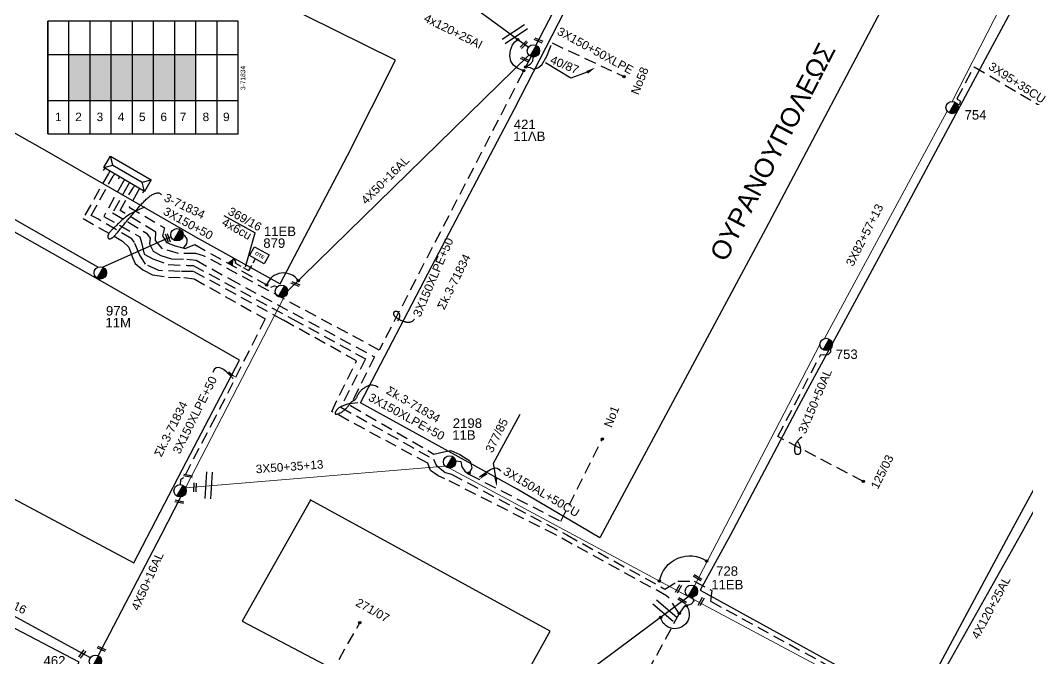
# Model space of a CAD drawing. Header units: millimetres. Extents: x 800 to 1929, y 264 to 786.
# Drawn here: x 1653.4 to 1760.6, y 640.8 to 708.7 of the extents above; entities that cross this region are included whole.
import ezdxf
from ezdxf.enums import TextEntityAlignment as Align

# ---------------------------------------------------------------- set-up
doc = ezdxf.new("R2010")
doc.units = ezdxf.units.MM
doc.linetypes.add('DASHED', pattern=[19.05, 12.7, -6.35])
for name, color, linetype in [('Pillar OTE', 7, 'Continuous'), ('Ασφαλειοκιβώτια Χ.Τ 9 αναχωρήσεων', 7, 'Continuous'), ('Γέφυρες Εναέριου Δικτύου', 7, 'Continuous'), ('Γυμνά εναέρια ΧΤ και ΦΟΠ (2Φ)   3x50+35+16CU', 7, 'Continuous'), ('Γυμνά εναέρια ΧΤ και ΦΟΠ (3Φ)   4x50+16AL', 7, 'Continuous'), ('Επιγραφές - Σχήματα', 7, 'Continuous'), ('Καλώδια ΧΤ   3x150+50AL', 7, 'DASHED'), ('Καλώδια ΧΤ   3x150+50AL XLPE', 7, 'DASHED'), ('Καλώδια ΧΤ   3x150AL+50CU', 7, 'DASHED'), ('Καλώδια ΧΤ   3x150AL+50XLPE', 7, 'DASHED'), ('Καλώδια ΧΤ   3x95+35 CU', 7, 'DASHED'), ('Μηχανική τομή', 7, 'Continuous'), ('Στύλος ΦΜ', 7, 'Continuous'), ('Στύλος ΦΜ @ 1', 7, 'Continuous'), ('Συνδέσεις', 7, 'Continuous'), ('Συνεστραμμένα ΧΤ   4x120+25 AL', 7, 'SYN_LINE'), ('Τομή', 7, 'Continuous'), ('Υποσταθμός πόλεως', 7, 'Continuous'), ('Υπόβαθρο ΔΕΗ', 7, 'Continuous'), ('Υπόγεια καλώδια Δικτύου ΧΤ και Παρ. ΧΤ - 3X150+70 AL', 7, 'DASHED'), ('Υπόγεια καλώδια Παροχών ΧΤ   4x6', 7, 'DASHED')]:
    doc.layers.add(name, color=color, linetype=linetype)
doc.layers.add('Άγνωστα', color=7, linetype='Continuous', lineweight=5)
doc.styles.add('arial', font='arial.ttf')
doc.styles.get("Standard").update_dxf_attribs({"font": 'arial.ttf'})
doc.linetypes.add('SYN_LINE', pattern='A,0.5,-0.0001,["/\\/\\/\\/",Standard,S=0.1,R=0,X=0,Y=-0.05],-0.25', length=0.7501)
doc.dimstyles.new('ISO-25', dxfattribs={"dimtxt": 2.5, "dimasz": 1, "dimexe": 1.25, "dimexo": 0.625, "dimtad": 1, "dimtxsty": 'Standard', "dimcen": 2.5, "dimadec": 0, "dimazin": 0, "dimtfac": 1, "dimtmove": 0, "dimatfit": 3, "dimfxl": 1.25, "dimarcsym": 0})

# ---------------------------------------------------------------- blocks, each defined once
blk = doc.blocks.new('*U37')
at = {"layer": 'Συνδέσεις', "linetype": 'SYN_LINE', "ltscale": 40}
blk.add_hatch(color=256, dxfattribs=at).paths.add_polyline_path([(0.5, -0.01, 1), (-0.5, -0.01, 1)])
at = {"layer": 'Συνδέσεις'}
blk.add_circle((0, -0.01), 0.5, dxfattribs=at)
blk = doc.blocks.new('ΥΠΑΡΧΩΝ ΤΣΙΜΕΝΤΕΝΙΟΣ ΣΤΥΛΟΣ')
at = {"layer": 'Στύλος ΦΜ'}
blk.add_hatch(color=256, dxfattribs=at).paths.add_polyline_path([(-1.29, -2.28, 0.574793), (2.62, 0, 0.268822), (1.3, 2.27)])
blk.add_line((-1.29, -2.28), (1.3, 2.27), dxfattribs=at)
blk.add_circle((0, 0), 2.62, dxfattribs=at)
at = {"layer": 'Στύλος ΦΜ', "flags": 4}
for tag, p in [('ΑΡΙΘΜΟΣ', (-4.68, 8.05)), ('ΤΥΠΟΣ', (-4.91, 3.03))]:
    blk.add_attdef(tag, p, '', height=4, dxfattribs=at)
blk = doc.blocks.new('ΤΟΜΗ')
at = {"layer": 'Τομή', "ltscale": 40}
for p, q in [((-5.68, 0), (5.68, 0)), ((5.68, -2.33), (-5.68, -2.33))]:
    blk.add_line(p, q, dxfattribs=at)
blk = doc.blocks.new('ΜΗΧΑΝΙΚΗ ΤΟΜΗ')
at = {"layer": 'Μηχανική τομή', "ltscale": 40}
for p, q in [((-1.89, 0.78), (1.89, 0.78)), ((1.89, 0), (-1.89, 0))]:
    blk.add_line(p, q, dxfattribs=at)
blk = doc.blocks.new('ΑΣΦΑΛΕΙΟΚΙΒΩΤΙΟ ΥΠΟΣΤΑΘΜΟΥ 9 ΑΝΑΧΩΡΗΣΕΩΝ')
at = {"layer": 'Ασφαλειοκιβώτια Χ.Τ 9 αναχωρήσεων', "ltscale": 40}
for p, q in [((-23.8, 40.36), (24.02, 40.36)), ((-9.72, 40.36), (-9.72, -40.64)), ((9.94, 40.36), (9.94, -40.64)), ((-23.8, 31.36), (24.02, 31.36)), ((-23.8, 22.36), (24.02, 22.36)), ((-23.8, 13.36), (24.02, 13.36)), ((-23.8, 4.36), (24.02, 4.36)), ((-23.8, -4.64), (24.02, -4.64)), ((-23.8, -13.64), (24.02, -13.64)), ((-23.8, -22.64), (24.02, -22.64)), ((-23.8, -31.64), (24.02, -31.64))]:
    blk.add_line(p, q, dxfattribs=at)
at = {"layer": 'Ασφαλειοκιβώτια Χ.Τ 9 αναχωρήσεων'}
blk.add_lwpolyline([(-23.8, -40.64), (24.02, -40.64), (24.02, 40.36), (-23.8, 40.36)], close=True, dxfattribs=at)
for s, p in [('1', (-18.45, 37.24)), ('2', (-18.45, 28.67)), ('3', (-18.45, 19.6)), ('4', (-18.45, 10.58)), ('5', (-18.45, 1.57)), ('6', (-18.45, -7.57)), ('7', (-18.45, -15.81)), ('8', (-18.45, -25.5)), ('9', (-18.45, -34.19))]:
    blk.add_text(s, height=3.6, rotation=270, dxfattribs=at).set_placement(p)
at = {"layer": 'Ασφαλειοκιβώτια Χ.Τ 9 αναχωρήσεων', "ltscale": 40}
for tag, height, p in [('ΟΝΟΜΑ', 5, (-0.16, 44.31)), ('ΚΕΙΜΕΝΟ 1', 2, (17.06, 35.59)), ('ΚΕΙΜΕΝΟ 2', 2, (17.06, 26.88)), ('ΚΕΙΜΕΝΟ 3', 2, (17.06, 17.69)), ('ΚΕΙΜΕΝΟ 4', 2, (17.06, 8.71)), ('ΚΕΙΜΕΝΟ 5', 2, (17.06, -0.13)), ('ΚΕΙΜΕΝΟ 6', 2, (17.06, -9.05)), ('ΚΕΙΜΕΝΟ 7', 2, (17.06, -18.13)), ('ΚΕΙΜΕΝΟ 8', 2, (17.06, -26.85)), ('ΚΕΙΜΕΝΟ 9', 2, (17.06, -35.99)), ('ΣΧ', 2, (-0.1, -42.64))]:
    blk.add_attdef(tag, text='', height=height, dxfattribs=at).set_placement(p, align=Align.MIDDLE_CENTER)
blk = doc.blocks.new('ΥΠΟΣΤΑΘΜΟΣ ΠΟΛΕΩΣ 9 ΑΝΑΧΩΡΗΣΕΩΝ')
at = {"layer": 'Υποσταθμός πόλεως', "ltscale": 40}
for p, q in [((-9.63, -2.82), (-9.63, -4)), ((-7.12, -2.82), (-7.12, -4)), ((-4.84, -2.82), (-4.84, -4)), ((-2.36, -2.82), (-2.36, -4)), ((0.09, -2.82), (0.09, -4)), ((2.55, -2.82), (2.55, -4)), ((5.02, -2.82), (5.02, -4)), ((7.48, -2.82), (7.48, -4)), ((9.61, -2.82), (9.61, -4))]:
    blk.add_line(p, q, dxfattribs=at)
blk.add_lwpolyline([(-10.02, 2.82), (10.02, 2.82), (10.02, -2.82), (-10.02, -2.82)], close=True, dxfattribs=at)
for points in [[(-7.21, 0), (-10.02, 2.82)], [(-10.02, -2.82), (-7.21, 0)], [(-7.21, 0), (7.21, 0)], [(7.21, 0), (10.02, 2.82)], [(10.02, -2.82), (7.21, 0)]]:
    blk.add_lwpolyline(points, dxfattribs=at)
at = {"layer": 'Υποσταθμός πόλεως', "linetype": 'SYN_LINE', "ltscale": 40, "flags": 1}
for tag, p in [('ΜΕΤΑΣΧΗΜΑΤΙΣΜΟΣ', (10.79, 1.71)), ('ΙΣΧΥΣ', (10.77, -1.08)), ('ΑΡΙΘΜΟΣ', (10.89, -3.8))]:
    blk.add_attdef(tag, p, '', height=1.8, dxfattribs=at)
blk = doc.blocks.new('PILLAR ΟΤΕ')
at = {"layer": 'Pillar OTE', "ltscale": 40}
blk.add_lwpolyline([(-3.31, 2.02), (3.39, 2.02), (3.39, -1.99), (-3.31, -1.99)], close=True, dxfattribs=at)
at = {"layer": 'Pillar OTE', "insert": (-1.81, 0.71), "char_height": 1.3575, "width": 109.961, "attachment_point": 1}
blk.add_mtext('{\\fArial|b1|i0|c161|p34;OTE}', dxfattribs=at)

msp = doc.modelspace()

# ---------------------------------------------------------------- hatches: boundary and pattern name
at = {"layer": 'Pillar OTE', "ltscale": 40}
h = msp.add_hatch(color=256, dxfattribs=at)
h.dxf.hatch_style = 1
h.paths.add_polyline_path([(1675.963, 682.619), (1676.012, 683.23), (1675.506, 682.872)])
at = {"layer": 'Ασφαλειοκιβώτια Χ.Τ 9 αναχωρήσεων'}
for color, points in [(133, [(1660.872, 705.055), (1658.622, 705.055), (1658.622, 700.141), (1660.872, 700.141)]), (5, [(1663.122, 705.055), (1660.872, 705.055), (1660.872, 700.141), (1663.122, 700.141)]), (2, [(1665.372, 705.055), (1663.122, 705.055), (1663.122, 700.141), (1665.372, 700.141)]), (27, [(1667.622, 705.055), (1665.372, 705.055), (1665.372, 700.141), (1667.622, 700.141)]), (1, [(1667.622, 700.141), (1669.872, 700.141), (1669.872, 705.055), (1667.622, 705.055)]), (85, [(1672.122, 705.055), (1669.872, 705.055), (1669.872, 700.141), (1672.122, 700.141)])]:
    msp.add_hatch(color=color, dxfattribs=at).paths.add_polyline_path(points)

# ---------------------------------------------------------------- linework, layer by layer
at = {"layer": 'Pillar OTE', "ltscale": 40}
msp.add_lwpolyline([(1675.506, 682.872), (1676.012, 683.23), (1675.963, 682.619), (1675.506, 682.872)], dxfattribs=at)
at = {"layer": 'Άγνωστα', "color": 27}
for points in [[(1771.052, 736.253), (1752.522, 700.056)], [(1751.986, 699.026), (1738.946, 674.844)], [(1725.127, 648.547), (1738.475, 674.216)], [(1671.011, 658.981), (1698.636, 661.269)], [(1699.104, 661.072), (1724.479, 647.41), (1748.484, 634.608)]]:
    msp.add_lwpolyline(points, dxfattribs=at)
at = {"layer": 'Άγνωστα', "color": 2}
msp.add_lwpolyline([(1671.011, 658.981), (1681.521, 679.29)], dxfattribs=at)
at = {"layer": 'Γέφυρες Εναέριου Δικτύου'}
msp.add_lwpolyline([(1706.982, 703.317), (1706.36, 703.544), (1705.897, 703.894), (1705.617, 704.32), (1705.504, 704.882), (1705.565, 705.484), (1705.79, 706.069), (1706.023, 706.4), (1706.346, 706.633)], dxfattribs=at)
at = {"layer": 'Γέφυρες Εναέριου Δικτύου', "ltscale": 0.1}
for points in [[(1721.412, 649.061, -0.5393358), (1726.436, 651.199, 10.0001657)], [(1724.28, 646.439, -1.24179), (1721.538, 645.225, 0.9396366)]]:
    msp.add_lwpolyline(points, format="xyb", dxfattribs=at)
at = {"layer": 'Γυμνά εναέρια ΧΤ και ΦΟΠ (2Φ)   3x50+35+16CU', "color": 2}
msp.add_lwpolyline([(1660.905, 640.91), (1644.37, 649.92), (1630.431, 668.305)], dxfattribs=at)
at = {"layer": 'Γυμνά εναέρια ΧΤ και ΦΟΠ (3Φ)   4x50+16AL', "color": 133}
for points in [[(1708.278, 706.01), (1719.238, 727.156)], [(1681.865, 679.866), (1707.536, 704.959)], [(1641.653, 693.928), (1661.726, 682.438)], [(1662.207, 682.435), (1669.494, 685.676)]]:
    msp.add_lwpolyline(points, dxfattribs=at)
at = {"layer": 'Γυμνά εναέρια ΧΤ και ΦΟΠ (3Φ)   4x50+16AL', "color": 2, "ltscale": 0.1}
msp.add_lwpolyline([(1661.75, 641.11), (1668.432, 653.943), (1670.539, 658.022)], dxfattribs=at)
at = {"layer": 'Γυμνά εναέρια ΧΤ και ΦΟΠ (3Φ)   4x50+16AL', "color": 1, "ltscale": 0.1}
msp.add_lwpolyline([(1684.964, 574.596), (1687.371, 600.831), (1704.952, 632.863), (1724.58, 647.492)], dxfattribs=at)
at = {"layer": 'Επιγραφές - Σχήματα'}
for points in [[(1713.724, 703.149), (1711.972, 702.533), (1709.281, 704.15)], [(1666.678, 688.797), (1666.166, 688.584), (1665.738, 688.39), (1665.386, 688.213), (1665.098, 688.052), (1664.864, 687.905), (1664.673, 687.77), (1664.516, 687.647), (1664.382, 687.533), (1664.263, 687.427), (1664.154, 687.328), (1664.055, 687.236), (1663.965, 687.149), (1663.881, 687.067), (1663.802, 686.989), (1663.727, 686.915), (1663.654, 686.843), (1663.583, 686.773), (1663.512, 686.706), (1663.442, 686.64), (1663.375, 686.575), (1663.31, 686.512), (1663.247, 686.451), (1663.188, 686.39), (1663.131, 686.331), (1663.079, 686.273), (1663.03, 686.216), (1662.986, 686.16), (1662.945, 686.107), (1662.908, 686.055), (1662.875, 686.006), (1662.847, 685.96), (1662.823, 685.917), (1662.802, 685.877), (1662.786, 685.841), (1662.774, 685.807), (1662.764, 685.775), (1662.758, 685.745), (1662.755, 685.716), (1662.754, 685.689), (1662.756, 685.662), (1662.759, 685.636), (1662.764, 685.611), (1662.772, 685.586), (1662.781, 685.563), (1662.793, 685.541), (1662.808, 685.52), (1662.824, 685.502), (1662.844, 685.487), (1662.865, 685.474), (1662.89, 685.463), (1662.917, 685.456), (1662.946, 685.452), (1662.977, 685.452), (1663.01, 685.455), (1663.045, 685.462), (1663.081, 685.473), (1663.12, 685.489), (1663.16, 685.509), (1663.202, 685.534), (1663.246, 685.564), (1663.292, 685.599), (1663.341, 685.639), (1663.392, 685.685), (1663.446, 685.737), (1663.502, 685.794), (1663.561, 685.858), (1663.623, 685.927), (1663.688, 686.001), (1663.755, 686.08), (1663.824, 686.163), (1663.896, 686.251), (1663.97, 686.342), (1664.047, 686.437), (1664.125, 686.535), (1664.205, 686.634), (1664.285, 686.735), (1664.367, 686.837), (1664.448, 686.938), (1664.529, 687.038), (1664.609, 687.137), (1664.688, 687.233), (1664.766, 687.327), (1664.844, 687.42), (1664.922, 687.512), (1665, 687.603), (1665.078, 687.695), (1665.158, 687.787), (1665.24, 687.881), (1665.324, 687.976), (1665.408, 688.072), (1665.494, 688.169), (1665.58, 688.266), (1665.665, 688.363), (1665.749, 688.458), (1665.831, 688.551), (1665.911, 688.642), (1665.988, 688.731), (1666.062, 688.817), (1666.135, 688.901), (1666.207, 688.984), (1666.28, 689.066), (1666.353, 689.147), (1666.428, 689.229), (1666.506, 689.312), (1666.587, 689.395), (1666.67, 689.479), (1666.756, 689.563), (1666.843, 689.645), (1666.931, 689.724), (1667.019, 689.801), (1667.106, 689.874), (1667.193, 689.942), (1667.278, 690.004), (1667.362, 690.06), (1667.445, 690.112), (1667.527, 690.158), (1667.608, 690.199), (1667.689, 690.235), (1667.771, 690.267), (1667.852, 690.294), (1667.934, 690.317), (1668.015, 690.332), (1668.097, 690.338), (1668.177, 690.331), (1668.257, 690.309), (1668.334, 690.269), (1668.41, 690.209), (1668.482, 690.125)], [(1693.582, 676.714), (1693.67, 676.845), (1693.735, 676.96), (1693.779, 677.06), (1693.804, 677.149), (1693.814, 677.227), (1693.812, 677.297), (1693.8, 677.359), (1693.781, 677.416), (1693.757, 677.47), (1693.729, 677.519), (1693.698, 677.564), (1693.664, 677.604), (1693.626, 677.639), (1693.587, 677.668), (1693.545, 677.692), (1693.502, 677.709), (1693.457, 677.719), (1693.412, 677.723), (1693.368, 677.722), (1693.324, 677.715), (1693.284, 677.704), (1693.246, 677.69), (1693.212, 677.673), (1693.184, 677.653), (1693.161, 677.631), (1693.144, 677.607), (1693.131, 677.582), (1693.123, 677.556), (1693.12, 677.53), (1693.119, 677.502), (1693.122, 677.474), (1693.128, 677.446), (1693.136, 677.417), (1693.147, 677.389), (1693.16, 677.36), (1693.177, 677.33), (1693.198, 677.299), (1693.223, 677.268), (1693.253, 677.235), (1693.288, 677.2), (1693.327, 677.164), (1693.372, 677.126), (1693.421, 677.088), (1693.472, 677.049), (1693.527, 677.011), (1693.583, 676.973), (1693.641, 676.937), (1693.699, 676.903), (1693.758, 676.872), (1693.816, 676.842), (1693.873, 676.815), (1693.931, 676.789), (1693.988, 676.765), (1694.044, 676.743), (1694.101, 676.721), (1694.156, 676.701), (1694.211, 676.682), (1694.266, 676.664), (1694.322, 676.647), (1694.379, 676.631), (1694.439, 676.617), (1694.503, 676.604), (1694.57, 676.593), (1694.643, 676.583), (1694.72, 676.576), (1694.803, 676.574), (1694.889, 676.583), (1694.979, 676.605), (1695.071, 676.644), (1695.165, 676.705), (1695.26, 676.792), (1695.355, 676.908)], [(1676.094, 670.589), (1675.719, 670.969), (1675.37, 671.291), (1675.05, 671.54), (1674.758, 671.704), (1674.498, 671.768), (1674.269, 671.718), (1674.075, 671.541), (1673.915, 671.222)], [(1689.337, 667.999), (1689.032, 667.974), (1688.779, 667.948), (1688.569, 667.921), (1688.398, 667.892), (1688.257, 667.863), (1688.14, 667.833), (1688.039, 667.803), (1687.949, 667.772), (1687.863, 667.74), (1687.78, 667.707), (1687.702, 667.675), (1687.627, 667.641), (1687.557, 667.608), (1687.491, 667.574), (1687.43, 667.54), (1687.375, 667.506), (1687.325, 667.472), (1687.281, 667.438), (1687.24, 667.404), (1687.204, 667.37), (1687.171, 667.335), (1687.14, 667.3), (1687.111, 667.264), (1687.084, 667.228), (1687.058, 667.192), (1687.034, 667.155), (1687.01, 667.119), (1686.989, 667.083), (1686.971, 667.049), (1686.954, 667.015), (1686.942, 666.984), (1686.932, 666.954), (1686.926, 666.928), (1686.924, 666.903), (1686.926, 666.881), (1686.93, 666.862), (1686.937, 666.845), (1686.947, 666.83), (1686.96, 666.818), (1686.974, 666.808), (1686.991, 666.801), (1687.009, 666.797), (1687.031, 666.795), (1687.055, 666.795), (1687.083, 666.799), (1687.115, 666.805), (1687.151, 666.814), (1687.192, 666.826), (1687.237, 666.841), (1687.286, 666.859), (1687.34, 666.88), (1687.396, 666.905), (1687.455, 666.933), (1687.515, 666.964), (1687.577, 666.998), (1687.639, 667.036), (1687.701, 667.077), (1687.762, 667.12), (1687.822, 667.166), (1687.88, 667.213), (1687.937, 667.262), (1687.991, 667.31), (1688.042, 667.358), (1688.09, 667.404), (1688.134, 667.449), (1688.175, 667.492), (1688.212, 667.535), (1688.247, 667.575), (1688.279, 667.616), (1688.309, 667.655), (1688.338, 667.695), (1688.365, 667.734), (1688.39, 667.773), (1688.416, 667.813), (1688.441, 667.852), (1688.467, 667.891), (1688.495, 667.93), (1688.524, 667.968), (1688.556, 668.005), (1688.591, 668.041), (1688.63, 668.076), (1688.672, 668.109), (1688.716, 668.141), (1688.761, 668.172), (1688.807, 668.201), (1688.852, 668.229), (1688.895, 668.255), (1688.936, 668.279), (1688.974, 668.302), (1689.01, 668.325), (1689.043, 668.348), (1689.074, 668.374), (1689.104, 668.403), (1689.134, 668.437), (1689.163, 668.478), (1689.192, 668.526), (1689.223, 668.582), (1689.254, 668.646), (1689.287, 668.716), (1689.321, 668.789), (1689.359, 668.866), (1689.399, 668.943), (1689.442, 669.019), (1689.489, 669.094), (1689.54, 669.164), (1689.595, 669.231), (1689.652, 669.295), (1689.713, 669.356), (1689.776, 669.414), (1689.841, 669.469), (1689.907, 669.522), (1689.974, 669.573), (1690.041, 669.622), (1690.11, 669.669), (1690.179, 669.713), (1690.249, 669.755), (1690.32, 669.793), (1690.393, 669.827), (1690.468, 669.858), (1690.545, 669.885), (1690.624, 669.906), (1690.708, 669.92), (1690.801, 669.924), (1690.907, 669.914), (1691.027, 669.888), (1691.167, 669.843), (1691.328, 669.775), (1691.515, 669.683)], [(1704.018, 660.082), (1703.765, 661.584), (1706.601, 666.792)], [(1736.037, 663.983), (1736.132, 663.837), (1736.208, 663.709), (1736.265, 663.597), (1736.308, 663.499), (1736.339, 663.411), (1736.359, 663.332), (1736.373, 663.26), (1736.383, 663.193), (1736.391, 663.127), (1736.396, 663.064), (1736.4, 663.003), (1736.402, 662.946), (1736.402, 662.891), (1736.399, 662.84), (1736.393, 662.793), (1736.385, 662.75), (1736.374, 662.711), (1736.36, 662.676), (1736.343, 662.645), (1736.324, 662.618), (1736.303, 662.594), (1736.279, 662.573), (1736.254, 662.555), (1736.227, 662.54), (1736.198, 662.528), (1736.168, 662.518), (1736.138, 662.51), (1736.107, 662.505), (1736.077, 662.503), (1736.048, 662.503), (1736.02, 662.506), (1735.995, 662.512), (1735.971, 662.521), (1735.95, 662.533), (1735.931, 662.548), (1735.913, 662.566), (1735.897, 662.588), (1735.883, 662.613), (1735.869, 662.641), (1735.857, 662.673), (1735.845, 662.709), (1735.834, 662.748), (1735.824, 662.79), (1735.815, 662.834), (1735.808, 662.88), (1735.802, 662.927), (1735.797, 662.975), (1735.795, 663.023), (1735.794, 663.071), (1735.795, 663.118), (1735.798, 663.165), (1735.802, 663.212), (1735.808, 663.259), (1735.815, 663.305), (1735.824, 663.351), (1735.833, 663.397), (1735.844, 663.443), (1735.856, 663.489), (1735.87, 663.535), (1735.886, 663.583), (1735.905, 663.631), (1735.927, 663.681), (1735.951, 663.732), (1735.98, 663.786), (1736.013, 663.842), (1736.052, 663.901), (1736.099, 663.965), (1736.157, 664.034), (1736.228, 664.109), (1736.314, 664.192), (1736.417, 664.284), (1736.539, 664.384)], [(1702.287, 660.138), (1702.732, 660.448), (1703.11, 660.707), (1703.431, 660.908), (1703.704, 661.042), (1703.94, 661.102), (1704.147, 661.08), (1704.335, 660.967), (1704.514, 660.756)]]:
    msp.add_lwpolyline(points, dxfattribs=at)
at = {"layer": 'Επιγραφές - Σχήματα', "color": 133}
msp.add_arc((1670.447, 685.195), 0.761, 291.51783, 64.95667, dxfattribs=at)
at = {"layer": 'Επιγραφές - Σχήματα'}
for points in [[(1713.642, 703.287), (1714.587, 703.655), (1713.813, 703.001)], [(1675.639, 671.369), (1676.404, 670.704), (1675.465, 671.085)], [(1703.116, 660.407), (1702.257, 659.869), (1702.895, 660.656)], [(1704.173, 660.106), (1704.106, 659.094), (1703.841, 660.073)]]:
    msp.add_solid(points, dxfattribs=at)
at = {"layer": 'Καλώδια ΧΤ   3x150+50AL', "color": 27, "ltscale": 0.1}
msp.add_lwpolyline([(1743.081, 659.659), (1734.005, 664.431), (1738.554, 673.139), (1738.883, 673.1), (1739.362, 673.164), (1739.618, 673.426), (1739.624, 673.788)], dxfattribs=at)
at = {"layer": 'Καλώδια ΧΤ   3x150+50AL XLPE', "color": 5, "ltscale": 0.1}
msp.add_lwpolyline([(1707.187, 703.715), (1707.653, 703.655), (1708.018, 703.498), (1708.497, 703.612), (1708.918, 703.955), (1709.434, 704.863), (1709.991, 706.265), (1717.626, 702.699)], dxfattribs=at)
at = {"layer": 'Καλώδια ΧΤ   3x150+50AL XLPE', "color": 5, "linetype": 'DASHED', "ltscale": 0.1}
for points in [[(1707.755, 704.811), (1691.617, 673.614), (1672.94, 683.653), (1672.122, 683.872), (1670.275, 683.872), (1668.586, 684.374), (1667.815, 685.27), (1667.85, 686.167), (1664.059, 688.454), (1665.446, 690.866)], [(1707.187, 703.715), (1707.653, 704.005), (1707.961, 704.34), (1707.978, 704.762)]]:
    msp.add_lwpolyline(points, dxfattribs=at)
at = {"layer": 'Καλώδια ΧΤ   3x150+50AL XLPE', "color": 2, "linetype": 'DASHED', "ltscale": 0.1}
msp.add_lwpolyline([(1662.824, 692.394), (1660.13, 687.62), (1664.316, 685.204), (1665.002, 684.553), (1665.383, 683.474), (1665.656, 682.821), (1666.468, 682.165), (1667.495, 681.635), (1669.194, 681.37), (1670.833, 681.345), (1671.924, 681.194), (1679.504, 676.931), (1674.204, 666.516), (1670.822, 660.049), (1670.472, 659.84), (1670.436, 659.323)], dxfattribs=at)
at = {"layer": 'Καλώδια ΧΤ   3x150+50AL XLPE', "color": 1, "ltscale": 0.1}
msp.add_lwpolyline([(1723.478, 645.655), (1722.46, 647.231), (1722.16, 647.506), (1710.378, 653.966), (1698.609, 659.938), (1697.9, 660.245), (1697.054, 660.813), (1696.776, 661.584), (1686.56, 667.108), (1689.216, 672.481), (1681.42, 676.799), (1671.858, 681.985), (1670.465, 681.971), (1668.171, 682.073), (1666.778, 682.74), (1666.126, 683.776), (1665.61, 685.046), (1665.307, 685.433), (1661.694, 687.568), (1661.694, 687.568), (1660.999, 687.933), (1663.316, 692.107)], dxfattribs=at)
at = {"layer": 'Καλώδια ΧΤ   3x150+50AL XLPE', "color": 85, "ltscale": 0.1}
msp.add_lwpolyline([(1664.381, 691.487), (1662.338, 687.829), (1666.174, 685.653), (1666.341, 685.04), (1666.632, 683.833), (1667.537, 683.332), (1669.182, 682.708), (1671.214, 682.628), (1671.829, 682.628), (1682.418, 676.922), (1690.152, 672.699), (1687.522, 667.546), (1697.374, 662.028), (1697.683, 661.383), (1698.625, 660.619), (1699.289, 660.429), (1711.552, 653.966), (1721.985, 648.218), (1723.367, 649.069), (1723.367, 649.069), (1725.109, 649.069), (1726.973, 648.047), (1726.84, 646.912), (1748.583, 635.033)], dxfattribs=at)
at = {"layer": 'Καλώδια ΧΤ   3x150+50AL XLPE', "color": 27, "linetype": 'DASHED', "ltscale": 0.1}
msp.add_lwpolyline([(1664.913, 691.177), (1663.259, 688.211), (1666.885, 686.05), (1667.257, 685.505), (1667.188, 684.918), (1667.585, 684.14), (1668.397, 683.691), (1669.538, 683.336), (1671.144, 683.284), (1672.148, 683.162), (1675.719, 681.191), (1691.118, 672.896), (1688.545, 667.718), (1697.431, 662.567), (1698.475, 662.798), (1699.231, 662.947), (1700.196, 662.521), (1701.294, 661.818), (1701.448, 661.11), (1701.148, 660.423)], dxfattribs=at)
at = {"layer": 'Καλώδια ΧΤ   3x150+50AL XLPE', "color": 133, "linetype": 'DASHED', "ltscale": 0.1}
msp.add_lwpolyline([(1665.978, 690.556), (1665.033, 688.802), (1668.782, 686.612), (1668.572, 685.779), (1669.013, 685.053), (1669.915, 684.691), (1670.976, 684.424), (1672.005, 684.836), (1680.105, 680.291), (1680.486, 680.437), (1680.786, 680.364)], dxfattribs=at)
at = {"layer": 'Καλώδια ΧΤ   3x150AL+50CU', "color": 27, "ltscale": 0.1}
msp.add_lwpolyline([(1699.745, 661.859), (1700.301, 661.792), (1700.414, 661.222), (1700.721, 660.765), (1701.148, 660.423), (1710.937, 655.418), (1715.339, 664.165)], dxfattribs=at)
at = {"layer": 'Καλώδια ΧΤ   3x150AL+50XLPE', "color": 1, "ltscale": 0.1}
msp.add_lwpolyline([(1704.491, 633.171), (1704.515, 633.123), (1704.624, 632.528), (1704.188, 632.274), (1703.836, 632.346), (1702.732, 630.249), (1686.407, 639.084), (1689.554, 644.629)], dxfattribs=at)
at = {"layer": 'Καλώδια ΧΤ   3x95+35 CU', "color": 27, "ltscale": 0.1}
msp.add_lwpolyline([(1753.179, 699.673), (1753.399, 699.818), (1753.403, 700.089), (1753.179, 700.238), (1753.057, 700.356), (1754.879, 703.731), (1763.061, 698.909)], dxfattribs=at)
at = {"layer": 'Συνεστραμμένα ΧΤ   4x120+25 AL', "color": 5, "ltscale": 20}
msp.add_lwpolyline([(1693.948, 715.737), (1707.476, 705.803)], dxfattribs=at)
at = {"layer": 'Συνεστραμμένα ΧΤ   4x120+25 AL', "color": 85, "ltscale": 10}
msp.add_lwpolyline([(1749.266, 635.249), (1759.794, 653.943), (1766.655, 666.397)], dxfattribs=at)
at = {"layer": 'Υπόβαθρο ΔΕΗ'}
for points in [[(1720.705, 727.946), (1735.246, 732.653), (1746.788, 736.514), (1756.972, 731.769), (1746.615, 712.876), (1732.676, 686.482), (1715.063, 653.676), (1706.273, 658.838), (1689.636, 668.015), (1697.259, 682.626), (1706.013, 699.271), (1720.705, 727.946)], [(1633.908, 733.803), (1622.902, 713.612), (1655.773, 695.044), (1672.073, 685.652), (1681.08, 680.678), (1688.249, 694.312), (1693.358, 704.446), (1677.502, 712.305), (1650.173, 725.903), (1633.908, 733.803)], [(1606.334, 682.701), (1634.511, 667.529), (1665.518, 650.998), (1671.124, 661.782), (1676.748, 672.561), (1661.442, 681.294), (1636.94, 695.167), (1618.511, 705.663), (1611.952, 693.38), (1606.334, 682.701)], [(1675.088, 687.916), (1678.429, 686.072)]]:
    msp.add_lwpolyline(points, dxfattribs=at)
at = {"layer": 'Υπόβαθρο ΔΕΗ', "ltscale": 0.1}
for points in [[(1758.561, 653.914), (1771.479, 677.743), (1782.286, 697.48), (1792.093, 715.607), (1767.982, 726.723), (1756.274, 705.014), (1744.735, 683.453), (1736.224, 667.712), (1728.921, 653.917), (1725.733, 648.092), (1748.667, 635.466), (1758.561, 653.914)], [(1684.312, 657.669), (1677.048, 644.819), (1702.852, 631.246), (1709.78, 643.723), (1684.27, 657.692)], [(1633.196, 654.312), (1617.439, 622.776), (1642.099, 606.986), (1659.709, 640.43), (1633.196, 654.312)]]:
    msp.add_lwpolyline(points, dxfattribs=at)
at = {"layer": 'Υπόβαθρο ΔΕΗ'}
msp.add_arc((1681.451, 679.912), 1.903, 34.60527, 160.62093, dxfattribs=at)
at = {"layer": 'Υπόγεια καλώδια Δικτύου ΧΤ και Παρ. ΧΤ - 3X150+70 AL', "color": 1, "ltscale": 0.1}
msp.add_lwpolyline([(1724.89, 647.394), (1725.053, 646.931), (1724.772, 646.613), (1724.026, 646.35), (1723.517, 645.632), (1715.256, 630.428)], dxfattribs=at)
at = {"layer": 'Υπόγεια καλώδια Παροχών ΧΤ   4x6', "color": 133, "linetype": 'DASHED', "ltscale": 0.05}
msp.add_lwpolyline([(1676.012, 683.23, -0.6158903), (1676.333, 682.856), (1677.759, 682.068), (1678.436, 683.295)], format="xyb", dxfattribs=at)

# ---------------------------------------------------------------- block references
at = {"layer": 'Pillar OTE', "xscale": 0.2674399968206119, "yscale": 0.2674399968206119, "zscale": 0.2674399968206119, "rotation": 330.5676147762959}
msp.add_blockref('PILLAR ΟΤΕ', (1678.867, 683.706), dxfattribs=at)
at = {"layer": 'Ασφαλειοκιβώτια Χ.Τ 9 αναχωρήσεων'}
ref = msp.add_blockref('ΑΣΦΑΛΕΙΟΚΙΒΩΤΙΟ ΥΠΟΣΤΑΘΜΟΥ 9 ΑΝΑΧΩΡΗΣΕΩΝ', (1666.463, 702.571), dxfattribs=dict(at, xscale=0.25, yscale=0.25, zscale=0.25, rotation=90))
ref.add_attrib('ΣΧ', '3-71834', dxfattribs={"ltscale": 40, "height": 0.5, "rotation": 90}).set_placement((1677.124, 702.544), align=Align.MIDDLE_CENTER)
at = {"layer": 'Καλώδια ΧΤ   3x150AL+50XLPE', "xscale": 0.25, "yscale": 0.25, "zscale": 0.25}
msp.add_blockref('*U37', (1689.554, 644.631), dxfattribs=at)
at = {"layer": 'Μηχανική τομή'}
for p, xscale, yscale, zscale, rotation in [((1707.067, 706.023), 0.2500000000002549, 0.2500000000002549, 0.2500000000002549, 45.77924123943356), ((1708.592, 706.623), 0.2500000000001938, 0.2500000000001938, 0.2500000000001938, 157.3500398421285), ((1707.164, 704.596), 0.2500000000001938, 0.2500000000001938, 0.2500000000001938, 157.3500398421285), ((1669.225, 685.559), 0.2500000000001725, 0.2500000000001725, 0.2500000000001725, 108.966228811305), ((1682.746, 680.728), 0.2500000000001938, 0.2500000000001938, 0.2500000000001938, 157.3500398421285), ((1671.308, 660.342), 0.2500000000003136, 0.2500000000003136, 0.2500000000003136, 168.6602292288611), ((1671.933, 659.018), 0.2500000000002742, 0.2500000000002742, 0.2500000000002742, 268.1013563599081), ((1670.381, 657.593), 0.2500000000003136, 0.2500000000003136, 0.2500000000003136, 168.6602292288611), ((1725.411, 649.349), 0.2500000000000492, 0.2500000000000492, 0.2500000000000492, 328.8554910177997), ((1723.353, 648.295), 0.2499999999999839, 0.2499999999999839, 0.2499999999999839, 240.489135693907), ((1723.768, 646.894), 0.2500000000000492, 0.2500000000000492, 0.2500000000000492, 328.8554910177997), ((1725.755, 646.93), 0.2499999999999839, 0.2499999999999839, 0.2499999999999839, 240.489135693907), ((1662.055, 641.773), 0.2500000000000226, 0.2500000000000226, 0.2500000000000226, 334.9643963980927), ((1660.112, 641.252), 0.2500000000000668, 0.2500000000000668, 0.2500000000000668, 50.60375625447858)]:
    msp.add_blockref('ΜΗΧΑΝΙΚΗ ΤΟΜΗ', p, dxfattribs=dict(at, xscale=xscale, yscale=yscale, zscale=zscale, rotation=rotation))
at = {"layer": 'Στύλος ΦΜ @ 1', "ltscale": 40}
ref = msp.add_blockref('ΥΠΑΡΧΩΝ ΤΣΙΜΕΝΤΕΝΙΟΣ ΣΤΥΛΟΣ', (1708.004, 705.416), dxfattribs=dict(at, xscale=0.25, yscale=0.25, zscale=0.25))
ref.add_attrib('ΤΥΠΟΣ', '11ΛΒ', (1705.863, 695.854), dxfattribs={"layer": 'Στύλος ΦΜ', "height": 1, "flags": 4})
ref.add_attrib('ΑΡΙΘΜΟΣ', '421', (1705.922, 697.111), dxfattribs={"layer": 'Στύλος ΦΜ', "height": 1, "flags": 4})
ref = msp.add_blockref('ΥΠΑΡΧΩΝ ΤΣΙΜΕΝΤΕΝΙΟΣ ΣΤΥΛΟΣ', (1752.522, 699.401), dxfattribs=dict(at, xscale=0.25, yscale=0.25, zscale=0.25))
ref.add_attrib('ΤΥΠΟΣ', '754', (1753.849, 698.123), dxfattribs={"layer": 'Στύλος ΦΜ', "height": 1, "flags": 4})
at = {"layer": 'Στύλος ΦΜ @ 1', "ltscale": 40, "xscale": 0.25, "yscale": 0.25, "zscale": 0.25}
for p in [(1670.115, 685.884), (1670.436, 658.668)]:
    msp.add_blockref('ΥΠΑΡΧΩΝ ΤΣΙΜΕΝΤΕΝΙΟΣ ΣΤΥΛΟΣ', p, dxfattribs=at)
at = {"layer": 'Στύλος ΦΜ @ 1', "ltscale": 40}
ref = msp.add_blockref('ΥΠΑΡΧΩΝ ΤΣΙΜΕΝΤΕΝΙΟΣ ΣΤΥΛΟΣ', (1681.211, 679.866), dxfattribs=dict(at, xscale=0.25, yscale=0.25, zscale=0.25))
ref.add_attrib('ΤΥΠΟΣ', '879', (1679.291, 684.49), dxfattribs={"layer": 'Στύλος ΦΜ', "height": 1, "flags": 4})
ref.add_attrib('ΑΡΙΘΜΟΣ', '11EB', (1679.351, 685.746), dxfattribs={"layer": 'Στύλος ΦΜ', "height": 1, "flags": 4})
ref = msp.add_blockref('ΥΠΑΡΧΩΝ ΤΣΙΜΕΝΤΕΝΙΟΣ ΣΤΥΛΟΣ', (1661.963, 681.828), dxfattribs=dict(at, xscale=0.25, yscale=0.25, zscale=0.25))
ref.add_attrib('ΤΥΠΟΣ', '11M', (1662.503, 676.036), dxfattribs={"layer": 'Στύλος ΦΜ', "height": 1, "flags": 4})
ref.add_attrib('ΑΡΙΘΜΟΣ', '978', (1662.562, 677.293), dxfattribs={"layer": 'Στύλος ΦΜ', "height": 1, "flags": 4})
ref = msp.add_blockref('ΥΠΑΡΧΩΝ ΤΣΙΜΕΝΤΕΝΙΟΣ ΣΤΥΛΟΣ', (1739.129, 674.216), dxfattribs=dict(at, xscale=0.25, yscale=0.25, zscale=0.25))
ref.add_attrib('ΤΥΠΟΣ', '753', (1740.158, 672.68), dxfattribs={"layer": 'Στύλος ΦΜ', "height": 1, "flags": 4})
ref = msp.add_blockref('ΥΠΑΡΧΩΝ ΤΣΙΜΕΝΤΕΝΙΟΣ ΣΤΥΛΟΣ', (1699.104, 661.726), dxfattribs=dict(at, xscale=0.25, yscale=0.25, zscale=0.25))
ref.add_attrib('ΤΥΠΟΣ', '11B', (1699.377, 664.093), dxfattribs={"layer": 'Στύλος ΦΜ', "height": 1, "flags": 4})
ref.add_attrib('ΑΡΙΘΜΟΣ', '2198', (1699.436, 665.35), dxfattribs={"layer": 'Στύλος ΦΜ', "height": 1, "flags": 4})
ref = msp.add_blockref('ΥΠΑΡΧΩΝ ΤΣΙΜΕΝΤΕΝΙΟΣ ΣΤΥΛΟΣ', (1724.801, 647.979), dxfattribs=dict(at, xscale=0.25, yscale=0.25, zscale=0.25))
ref.add_attrib('ΤΥΠΟΣ', '728', (1727.436, 649.63), dxfattribs={"layer": 'Στύλος ΦΜ', "height": 1, "flags": 4})
ref.add_attrib('ΑΡΙΘΜΟΣ', '11EB', (1726.917, 648.191), dxfattribs={"layer": 'Στύλος ΦΜ', "height": 1, "flags": 4})
ref = msp.add_blockref('ΥΠΑΡΧΩΝ ΤΣΙΜΕΝΤΕΝΙΟΣ ΣΤΥΛΟΣ', (1661.44, 640.534), dxfattribs=dict(at, xscale=0.25, yscale=0.25, zscale=0.25))
ref.add_attrib('ΤΥΠΟΣ', '462', (1655.924, 640.097), dxfattribs={"layer": 'Στύλος ΦΜ', "height": 1, "flags": 4})
ref.add_attrib('ΑΡΙΘΜΟΣ', '11M', (1656.047, 638.624), dxfattribs={"layer": 'Στύλος ΦΜ', "height": 1, "flags": 4})
at = {"layer": 'Συνδέσεις', "xscale": 0.25, "yscale": 0.25, "zscale": 0.25}
for p in [(1706.347, 706.636), (1706.982, 703.32), (1707.187, 703.715), (1717.627, 702.701), (1679.653, 680.548), (1683.018, 680.993), (1715.34, 664.168), (1701.148, 660.558), (1743.081, 659.659), (1726.437, 651.202), (1721.413, 649.064), (1724.28, 646.442), (1721.539, 645.228), (1723.518, 645.635)]:
    msp.add_blockref('*U37', p, dxfattribs=at)
at = {"layer": 'Τομή'}
for p, xscale, yscale, zscale, rotation in [((1705.865, 707.454), 0.2499999999998826, 0.2499999999998826, 0.2499999999998826, 33.64210692393392), ((1673.19, 659.246), 0.2499999999999102, 0.2499999999999102, 0.2499999999999102, 86.38927206010378), ((1722.174, 646.141), 0.2499999999999414, 0.2499999999999414, 0.2499999999999414, 319.6221000020035)]:
    msp.add_blockref('ΤΟΜΗ', p, dxfattribs=dict(at, xscale=xscale, yscale=yscale, zscale=zscale, rotation=rotation))
at = {"layer": 'Υποσταθμός πόλεως', "xscale": 0.2499999999999978, "yscale": 0.2499999999999978, "zscale": 0.2499999999999978, "rotation": 329.7657511539477}
msp.add_blockref('ΥΠΟΣΤΑΘΜΟΣ ΠΟΛΕΩΣ 9 ΑΝΑΧΩΡΗΣΕΩΝ', (1664.866, 692.362), dxfattribs=at)

# ---------------------------------------------------------------- texts
at = {"layer": 'Άγνωστα', "color": 7, "char_height": 0.9}
for s, insert, width, attachment_point, rotation in [('4x120+25ΑΙ', (1696.672, 709.409), 84.18588, 1, 333.60353), ('3X82+57+13', (1743.225, 685.847), 13.92422, 5, 63.00843), ('3X50+35+13', (1682.085, 661.22), 13.92422, 5, 4.13378)]:
    msp.add_mtext(s, dxfattribs=dict(at, insert=insert, width=width, attachment_point=attachment_point, rotation=rotation))
at = {"layer": 'Γυμνά εναέρια ΧΤ και ΦΟΠ (2Φ)   3x50+35+16CU', "insert": (1647.843, 649.631), "char_height": 0.9, "width": 7.62842, "attachment_point": 1, "rotation": 332.52267}
msp.add_mtext('4X50+35+16', dxfattribs=at)
at = {"layer": 'Γυμνά εναέρια ΧΤ και ΦΟΠ (3Φ)   4x50+16AL', "color": 7, "char_height": 0.9, "width": 84.18588, "attachment_point": 1}
for insert, rotation in [((1689.585, 689.679), 44.91265), ((1665.208, 646.225), 65.94065)]:
    msp.add_mtext('4X50+16AL', dxfattribs=dict(at, insert=insert, rotation=rotation))
at = {"layer": 'Επιγραφές - Σχήματα', "attachment_point": 1}
for s, insert, char_height, width, rotation in [('ΟΥΡΑΝΟΥΠΟΛΕΩΣ', (1726.673, 683.801), 2, 15.00172, 62.64794), ('\\pt0.9;271/07', (1689.46, 647.29), 0.9, 3.54108, 330.92769)]:
    msp.add_mtext(s, dxfattribs=dict(at, insert=insert, char_height=char_height, width=width, rotation=rotation))
at = {"layer": 'Επιγραφές - Σχήματα', "ltscale": 40, "char_height": 0.9, "width": 47.0228, "attachment_point": 1, "style": 'arial'}
for s, insert, rotation in [('{\\fArial|b0|i0|c161|p34;40/87}', (1710.051, 704.974), 337.35429), ('{\\fArial|b0|i0|c161|p34;3-71834}', (1669.034, 690.325), 334.53283), ('{\\fArial|b0|i0|c161|p34;Σk.3-71834}', (1697.728, 678.226), 63.57651), ('{\\fArial|b0|i0|c161|p34;Σk.3-71834}', (1692.715, 669.837), 329.79021), ('{\\fArial|b0|i0|c161|p34;Σk.3-71834}', (1667.643, 662.573), 63.57651), ('{\\fArial|b0|i0|c161|p34;377/85}', (1702.846, 663.022), 63.75463), ('{\\fArial|b0|i0|c161|p34;125/03}', (1743.832, 659.147), 63.75463)]:
    msp.add_mtext(s, dxfattribs=dict(at, insert=insert, rotation=rotation))
at = {"layer": 'Επιγραφές - Σχήματα', "char_height": 0.9, "width": 84.18588, "attachment_point": 1, "rotation": 68.40336, "style": 'arial'}
for s, insert in [('No58', (1718.329, 701.014)), ('No1', (1715.474, 665.641))]:
    msp.add_mtext(s, dxfattribs=dict(at, insert=insert))
at = {"layer": 'Επιγραφές - Σχήματα', "ltscale": 40, "char_height": 0.9, "attachment_point": 1, "rotation": 331, "style": 'arial'}
for s, insert in [('369/16', (1675.883, 688.874)), ('4x6cu', (1675.225, 687.723))]:
    msp.add_mtext_dynamic_manual_height_columns(s, width=1.8, gutter_width=12.5, heights=[0.118], dxfattribs=dict(at, insert=insert))
at = {"layer": 'Καλώδια ΧΤ   3x150+50AL', "color": 7, "insert": (1736.108, 664.986), "char_height": 0.9, "width": 84.18588, "attachment_point": 1, "rotation": 67.14415}
msp.add_mtext('3X150+50AL', dxfattribs=at)
at = {"layer": 'Καλώδια ΧΤ   3x150+50AL XLPE', "color": 7, "char_height": 0.9, "width": 13.92422, "attachment_point": 5}
for s, insert, rotation in [('3X150+50XLPE', (1714.597, 705.448), 331.2534), ('3X150+50', (1671.308, 687.094), 331.2534), ('3X150XLPE+50', (1697.353, 681.357), 66.73592), ('3X150XLPE+50', (1672.013, 666.717), 63.59285), ('3X150XLPE+50', (1694.525, 666.541), 331.2534)]:
    msp.add_mtext(s, dxfattribs=dict(at, insert=insert, rotation=rotation))
at = {"layer": 'Καλώδια ΧΤ   3x150AL+50CU', "color": 7, "insert": (1705.167, 661.24), "char_height": 0.9, "width": 84.18588, "attachment_point": 1, "rotation": 329.45977}
msp.add_mtext('3X150AL+50CU', dxfattribs=at)
at = {"layer": 'Καλώδια ΧΤ   3x95+35 CU', "color": 7, "insert": (1756.799, 704.295), "char_height": 0.9, "width": 84.18588, "attachment_point": 1, "rotation": 327.00095}
msp.add_mtext('3X95+35CU', dxfattribs=at)
at = {"layer": 'Συνεστραμμένα ΧΤ   4x120+25 AL', "color": 7, "insert": (1754.529, 643.242), "char_height": 0.9, "width": 84.18588, "attachment_point": 1, "rotation": 61.78118}
msp.add_mtext('4X120+25AL', dxfattribs=at)

# ---------------------------------------------------------------- leaders
at = {"layer": 'Επιγραφές - Σχήματα', "ltscale": 40}
msp.add_leader([(1677.403, 682.463), (1678.429, 686.072)], dimstyle='ISO-25', override={"dimasz": 0.5, "dimtad": 0}, dxfattribs=at)

doc.saveas('drawing.dxf')
